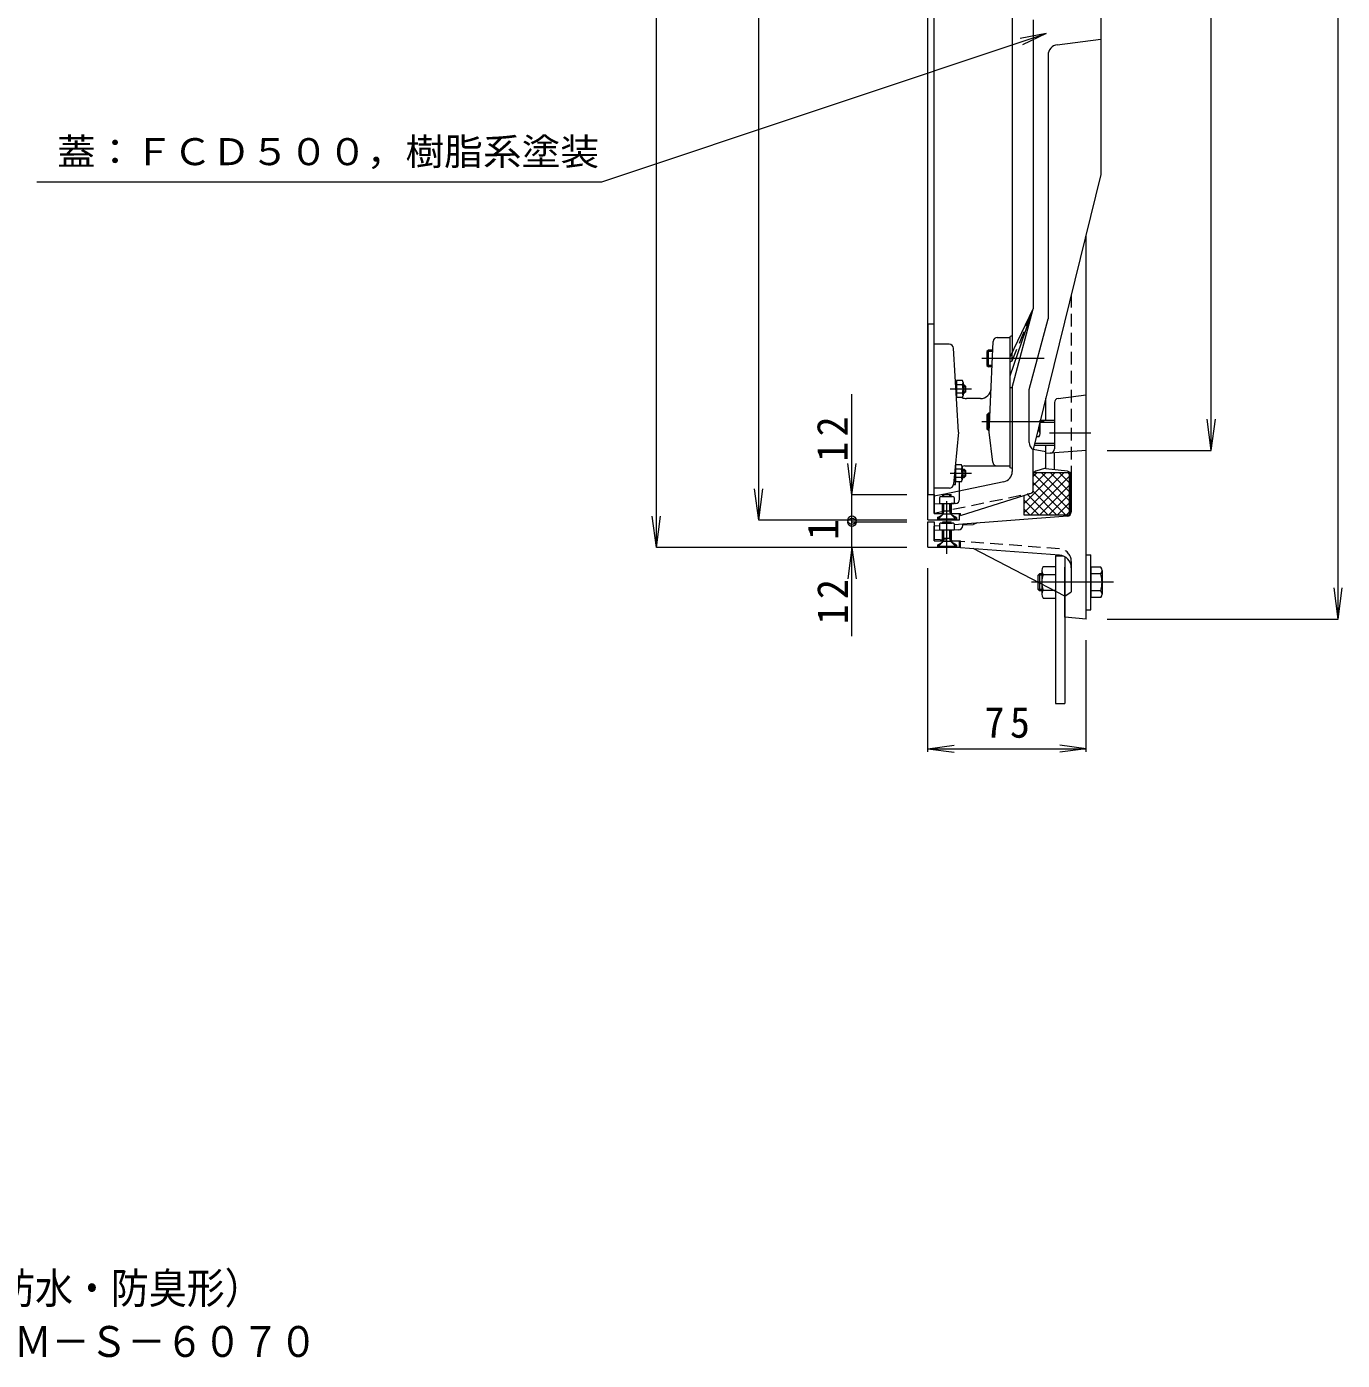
# Model space of a CAD drawing. Units: millimetres, scale not verified. Extents: x -960 to 939, y -687 to 688.
# Drawn here: x 59 to 683, y -687 to -54 of the extents above; entities that cross this region are included whole.
import ezdxf
from ezdxf.enums import TextEntityAlignment as Align

# ---------------------------------------------------------------- set-up
doc = ezdxf.new("R2010")
doc.units = ezdxf.units.MM
doc.header["$LTSCALE"] = 5
doc.header["$PDMODE"] = 32
doc.header["$PDSIZE"] = 4
for name, pattern in [('CHAIN1', [8, 5, -1, 1, -1]), ('CHAIN2', [12, 9, -1, 1, -1]), ('DASHED1', [1.8, 1.2, -0.6])]:
    doc.linetypes.add(name, pattern=pattern)
for name, color, linetype, lineweight in [('3-0', 2, 'Continuous', 9), ('3-1', 2, 'Continuous', 9), ('3-2', 3, 'Continuous', 9), ('3-3', 4, 'Continuous', 9), ('3-4', 7, 'Continuous', 9), ('3-5', 7, 'Continuous', 9), ('3-6', 6, 'Continuous', 9), ('3-A', 2, 'Continuous', 9)]:
    doc.layers.add(name, color=color, linetype=linetype, lineweight=lineweight)
doc.layers.add('F-4_F-4ﾚｲﾔ', color=2, linetype='Continuous')
doc.styles.add('ＭＳ ゴシック', font='')
doc.styles.get('ＭＳ ゴシック').set_extended_font_data('MS Gothic')

msp = doc.modelspace()

# ---------------------------------------------------------------- linework, layer by layer
at = {"layer": '3-0'}
for p, q in [((517.23, -208.044), (514.527, -208.044)), ((517.26, -207.368), (515.203, -207.368)), ((516.934, -214.691), (514.527, -214.691)), ((516.904, -215.368), (515.203, -215.368)), ((515.897, -238.044), (514.527, -238.044)), ((515.927, -237.368), (515.203, -237.368)), ((515.601, -244.691), (514.527, -244.691)), ((515.571, -245.368), (515.203, -245.368)), ((539.216, -245.368), (538.794, -245.368)), ((539.827, -246.963), (539.827, -240.568)), ((539.216, -248.558), (538.012, -248.558)), ((493.527, -275.868), (497.527, -275.868)), ((493.527, -276.906), (493.527, -275.868)), ((494.127, -276.906), (494.127, -275.868)), ((496.927, -276.906), (496.927, -275.868)), ((497.527, -276.906), (497.527, -275.868)), ((493.527, -283.768), (493.527, -280.106)), ((493.798, -284.919), (494.127, -283.768)), ((494.127, -283.768), (494.127, -280.106)), ((496.927, -283.768), (496.927, -280.106)), ((497.255, -284.919), (496.927, -283.768)), ((497.527, -283.768), (497.125, -284.463)), ((497.527, -283.768), (497.527, -280.106)), ((493.543, -285.351), (491.327, -287.568)), ((491.327, -287.868), (491.327, -287.568)), ((493.527, -288.868), (497.527, -288.868)), ((493.527, -289.467), (493.527, -288.868)), ((497.365, -285.168), (493.688, -285.168)), ((494.127, -289.467), (494.127, -288.868)), ((496.927, -289.467), (496.927, -288.868)), ((497.51, -285.351), (499.727, -287.568)), ((497.527, -289.467), (497.527, -288.868)), ((493.527, -296.768), (493.527, -292.667)), ((497.527, -296.768), (493.527, -296.768)), ((493.527, -296.768), (493.928, -297.463)), ((493.798, -297.919), (494.127, -296.768)), ((494.127, -296.768), (494.127, -292.667)), ((496.927, -296.768), (496.927, -292.667)), ((497.255, -297.919), (496.927, -296.768)), ((497.527, -296.768), (497.125, -297.463)), ((497.527, -296.768), (497.527, -292.667)), ((493.543, -298.351), (491.327, -300.568)), ((491.327, -300.868), (491.327, -300.568)), ((499.727, -300.868), (491.327, -300.868)), ((497.365, -298.168), (493.688, -298.168)), ((497.51, -298.351), (499.727, -300.568)), ((540.527, -314.244), (538.827, -314.244)), ((540.527, -313.568), (539.503, -313.568)), ((540.527, -311.944), (540.527, -323.191)), ((541.248, -310.068), (547.027, -310.068)), ((541.248, -313.821), (547.027, -313.821)), ((547.027, -310.068), (547.027, -325.068)), ((563.827, -310.378), (563.827, -324.758)), ((568.516, -310.378), (563.827, -310.378)), ((568.516, -313.568), (563.827, -313.568)), ((569.127, -311.973), (569.127, -323.163)), ((540.527, -320.891), (538.827, -320.891)), ((540.527, -321.568), (539.503, -321.568)), ((541.248, -321.315), (547.027, -321.315)), ((568.516, -321.568), (563.827, -321.568)), ((541.248, -325.068), (547.027, -325.068)), ((568.516, -324.758), (563.827, -324.758))]:
    msp.add_line(p, q, dxfattribs=at)
at = {"layer": '3-0', "linetype": 'CHAIN2'}
for p, q in [((541.618, -211.368), (512.069, -211.368)), ((541.618, -241.368), (512.069, -241.368)), ((574.598, -317.568), (535.661, -317.568))]:
    msp.add_line(p, q, dxfattribs=at)
at = {"layer": '3-0', "color": 7, "linetype": 'CHAIN2'}
msp.add_line((544.204, -246.568), (563.742, -246.568), dxfattribs=at)
at = {"layer": '3-0', "linetype": 'CHAIN1'}
msp.add_line((495.527, -304.023), (495.527, -274.194), dxfattribs=at)
at = {"layer": '3-0'}
for points in [[(515.203, -215.368), (515.203, -207.368), (514.527, -208.044), (514.527, -214.691)], [(515.203, -245.368), (515.203, -237.368), (514.527, -238.044), (514.527, -244.691)], [(539.503, -313.568), (539.503, -321.568), (538.827, -320.891), (538.827, -314.244)]]:
    msp.add_lwpolyline(points, close=True, dxfattribs=at)
for points in [[(497.527, -283.768), (493.527, -283.768), (493.928, -284.463)], [(499.727, -287.868), (499.727, -287.568), (491.327, -287.568)], [(499.727, -300.868), (499.727, -300.568), (491.327, -300.568)]]:
    msp.add_lwpolyline(points, dxfattribs=at)
for centre, radius, start, end in [((526.408, -241.368), 13.418, 342.6564, 0.8924), ((537.437, -246.963), 2.39, 318.13611, 41.86389), ((492.836, -284.644), 1, 315, 344.0547), ((498.217, -284.644), 1, 195.9453, 225), ((492.836, -297.644), 1, 315, 344.0547), ((498.217, -297.644), 1, 195.9453, 225), ((543.327, -311.944), 2.8, 137.92537, 222.07443), ((550.616, -317.568), 10.089, 158.19786, 201.80214), ((555.708, -317.568), 13.418, 342.6564, 17.3436), ((566.737, -311.973), 2.39, 318.13611, 41.86389), ((543.327, -323.191), 2.8, 137.92572, 222.07428), ((566.737, -323.163), 2.39, 318.13611, 41.86389)]:
    msp.add_arc(centre, radius, start, end, dxfattribs=at)
at = {"layer": '3-1'}
for p, q in [((561.527, -255.068), (561.527, -152.685)), ((542.527, -240.568), (542.527, -230.15)), ((546.527, -232.319), (546.527, -254.306)), ((548.262, -230.336), (561.527, -228.568)), ((542.527, -256.458), (542.527, -252.568)), ((561.527, -255.068), (542.527, -256.458)), ((542.527, -263.734), (542.527, -256.458)), ((546.527, -264.179), (546.527, -256.165)), ((561.527, -335.068), (561.527, -255.068)), ((552.747, -264.87), (542.527, -263.734)), ((554.527, -266.858), (554.527, -284.212)), ((489.527, -284.868), (493.812, -284.868)), ((492.027, -290.767), (489.527, -290.955)), ((489.527, -297.868), (489.527, -290.955)), ((497.255, -284.868), (502.027, -284.868)), ((552.677, -286.207), (499.027, -290.241)), ((503.027, -290.318), (508.027, -290.068)), ((503.027, -290.633), (503.027, -290.318)), ((510.027, -289.414), (508.027, -290.068)), ((493.527, -292.884), (489.527, -293.018)), ((493.377, -297.868), (493.377, -292.889)), ((501.093, -292.632), (497.527, -292.751)), ((497.677, -297.868), (497.677, -292.746)), ((489.527, -297.868), (493.812, -297.868)), ((497.255, -297.868), (502.027, -297.868)), ((502.027, -301.129), (502.027, -297.868)), ((548.976, -304.659), (502.027, -301.129)), ((551.527, -324.068), (508.027, -301.58)), ((551.527, -302.437), (551.527, -302.423)), ((551.527, -324.068), (551.527, -310.416)), ((554.527, -310.642), (554.527, -322.068)), ((561.527, -335.068), (551.527, -334.068))]:
    msp.add_line(p, q, dxfattribs=at)
at = {"layer": '3-1', "linetype": 'DASHED1'}
for p, q in [((554.527, -181.225), (554.527, -266.858)), ((548.976, -301.65), (489.527, -297.181)), ((554.527, -307.634), (554.527, -310.642))]:
    msp.add_line(p, q, dxfattribs=at)
at = {"layer": '3-1'}
msp.add_lwpolyline([(551.527, -334.068), (551.527, -324.068), (554.527, -322.068)], dxfattribs=at)
for centre, radius, start, end in [((548.527, -232.319), 2, 97.59464, 180), ((544.527, -254.306), 2, 274.18492, 0), ((552.527, -266.858), 2, 0, 83.65981), ((552.527, -284.212), 2, 274.29986, 0), ((501.027, -290.633), 2, 271.90915, 0), ((548.527, -310.642), 6, 0, 85.70014)]:
    msp.add_arc(centre, radius, start, end, dxfattribs=at)
at = {"layer": '3-1', "linetype": 'DASHED1'}
msp.add_arc((548.527, -307.634), 6, 0, 85.70014, dxfattribs=at)
at = {"layer": '3-2'}
for p, q in [((489.527, -284.868), (489.527, 44.932)), ((568.527, 44.932), (568.527, -124.145)), ((526.527, -5.773), (526.527, -208.822)), ((536.527, -50.735), (536.527, -187.747)), ((547.882, -62.502), (568.527, -59.818)), ((543.527, -67.46), (543.527, -192.532)), ((568.527, -124.145), (536.527, -254.613)), ((525.527, -210.523), (536.527, -187.747)), ((525.527, -219.639), (536.527, -187.747)), ((526.527, -225.068), (536.527, -187.747)), ((534.527, -226.121), (543.527, -192.532)), ((526.527, -200.568), (525.527, -200.901)), ((525.527, -263.234), (525.527, -200.901)), ((525.527, -225.068), (526.527, -225.068)), ((526.527, -225.068), (526.527, -265)), ((534.527, -251.149), (534.527, -226.121)), ((536.527, -273.891), (536.527, -254.613)), ((526.527, -263.568), (525.527, -263.234)), ((522.544, -269.895), (493.802, -275.868)), ((501.527, -278.14), (501.527, -269.918)), ((493.527, -275.925), (489.527, -276.756)), ((502.027, -285.909), (535.479, -275.321)), ((493.527, -280.364), (489.527, -280.512)), ((493.377, -284.868), (493.377, -280.37)), ((499.601, -280.139), (497.527, -280.216)), ((497.677, -284.868), (497.677, -280.21)), ((489.527, -284.868), (493.812, -284.868)), ((497.241, -284.868), (502.027, -284.868)), ((502.027, -285.909), (502.027, -284.868))]:
    msp.add_line(p, q, dxfattribs=at)
at = {"layer": '3-2', "linetype": 'DASHED1'}
for p, q in [((526.527, -212.511), (536.527, -187.747)), ((525.527, -212.983), (526.527, -212.511)), ((526.527, -212.511), (526.527, -208.822)), ((489.527, -284.756), (535.332, -275.238))]:
    msp.add_line(p, q, dxfattribs=at)
at = {"layer": '3-2'}
msp.add_lwpolyline([(537.93, -264.629), (542.527, -263.193), (542.527, -255.704), (536.527, -254.613)], dxfattribs=at)
for centre, radius, start, end in [((548.527, -67.46), 5, 97.40691, 180), ((538.527, -251.149), 4, 180, 240), ((521.527, -265), 5, 281.73857, 0), ((538.527, -266.538), 2, 107.35402, 180), ((499.527, -278.14), 2, 272.1211, 0), ((535.027, -273.891), 1.5, 287.56321, 0)]:
    msp.add_arc(centre, radius, start, end, dxfattribs=at)
at = {"layer": '3-2', "linetype": 'DASHED1'}
msp.add_arc((535.027, -273.769), 1.5, 281.73857, 0, dxfattribs=at)
at = {"layer": '3-3'}
for p, q in [((486.527, -194.989), (489.527, -194.989)), ((519.44, -201.368), (525.527, -201.368)), ((496.643, -204.643), (489.527, -204.643)), ((501.027, -246.368), (498.639, -206.523)), ((515.527, -246.368), (517.442, -203.279)), ((500.041, -223.868), (499.678, -223.868)), ((500.041, -224.618), (499.723, -224.618)), ((500.041, -227.118), (499.873, -227.118)), ((503.241, -223.868), (503.777, -223.868)), ((503.777, -224.618), (503.241, -224.618)), ((503.241, -227.118), (504.527, -227.118)), ((504.527, -224.618), (503.777, -223.868)), ((503.777, -227.868), (503.777, -223.868)), ((503.777, -224.618), (504.527, -224.618)), ((504.527, -227.118), (503.777, -227.868)), ((504.527, -227.118), (504.527, -224.618)), ((500.041, -227.868), (499.918, -227.868)), ((503.241, -227.868), (503.777, -227.868)), ((511.455, -230.368), (504.777, -230.368)), ((501.027, -246.368), (498.698, -271.056)), ((517.308, -260.616), (515.527, -246.368)), ((499.569, -264.618), (499.305, -264.618)), ((499.569, -263.868), (499.376, -263.868)), ((502.769, -263.868), (503.777, -263.868)), ((503.777, -264.618), (502.769, -264.618)), ((504.527, -264.618), (503.777, -263.868)), ((503.777, -267.868), (503.777, -263.868)), ((503.777, -264.618), (504.527, -264.618)), ((504.068, -262.368), (525.527, -262.368)), ((504.527, -267.118), (504.527, -264.618)), ((499.569, -267.868), (498.998, -267.868)), ((499.569, -267.118), (499.069, -267.118)), ((502.769, -267.118), (504.527, -267.118)), ((502.769, -267.868), (503.777, -267.868)), ((504.527, -267.118), (503.777, -267.868)), ((496.706, -272.868), (489.527, -272.868)), ((547.027, -305.068), (550.746, -305.068)), ((551.527, -305.446), (551.527, -375.068)), ((561.527, -304.568), (563.827, -304.568)), ((563.827, -330.568), (563.827, -304.568)), ((561.527, -330.568), (563.827, -330.568))]:
    msp.add_line(p, q, dxfattribs=at)
for points in [[(486.527, -194.989), (486.527, -275.868), (489.527, -275.868), (489.527, -194.989)], [(547.027, -305.068), (547.027, -375.068), (551.527, -375.068)]]:
    msp.add_lwpolyline(points, dxfattribs=at)
for centre, radius, start, end in [((519.44, -203.368), 2, 90, 177.4552), ((496.643, -206.643), 2, 3.42884, 90), ((511.455, -225.368), 5, 270, 357.4552), ((504.777, -225.368), 5, 245.50573, 270), ((504.068, -267.368), 5, 90, 105.36046), ((519.292, -260.368), 2, 187.12502, 270), ((496.706, -270.868), 2, 270, 354.61069)]:
    msp.add_arc(centre, radius, start, end, dxfattribs=at)
at = {"layer": '3-4'}
for p, q in [((681.207, -335.068), (681.207, 424.932)), ((357.645, -301.068), (357.645, 390.932)), ((406.198, -288.068), (406.198, 377.932)), ((620.95, -255.068), (620.95, 344.932)), ((331.774, -127.559), (542.59, -57.144)), ((63.619, -127.559), (331.774, -127.559)), ((450.47, -289.067), (450.47, -228.292)), ((620.95, -255.068), (618.992, -240.196)), ((620.95, -255.068), (622.908, -240.196)), ((571.527, -255.068), (620.95, -255.068)), ((450.47, -276.068), (448.512, -261.196)), ((450.47, -276.068), (452.428, -261.196)), ((406.198, -288.068), (404.24, -273.196)), ((406.198, -288.068), (408.156, -273.196)), ((476.527, -276.068), (450.47, -276.068)), ((357.645, -301.068), (355.687, -286.196)), ((357.645, -301.068), (359.603, -286.196)), ((476.527, -288.068), (406.198, -288.068)), ((450.47, -343.051), (450.47, -289.067)), ((476.527, -289.067), (450.47, -289.067)), ((476.527, -301.068), (357.645, -301.068)), ((450.47, -301.068), (448.512, -315.939)), ((450.47, -301.068), (452.428, -315.939)), ((486.527, -398.028), (486.527, -310.868)), ((681.207, -335.068), (679.249, -320.196)), ((681.207, -335.068), (683.165, -320.196)), ((571.527, -335.068), (681.207, -335.068)), ((561.527, -398.028), (561.527, -345.068)), ((486.527, -396.528), (498.92, -394.897)), ((486.527, -396.528), (561.527, -396.528)), ((486.527, -396.528), (498.92, -398.16)), ((561.527, -396.528), (549.134, -394.897)), ((561.527, -396.528), (549.134, -398.16))]:
    msp.add_line(p, q, dxfattribs=at)
for p in [(450.47, -288.068), (450.47, -289.067)]:
    msp.add_point(p, dxfattribs=at)
at = {"layer": '3-5'}
for q in [(530.319, -59.523), (531.352, -62.618)]:
    msp.add_line((542.59, -57.144), q, dxfattribs=at)
at = {"layer": '3-6'}
for p, q in [((486.527, -275.868), (486.527, 44.932)), ((532.027, -284.599), (551.091, -265.535)), ((532.027, -280.357), (546.848, -265.535)), ((536.527, -267.371), (538.363, -265.535)), ((536.527, -271.614), (542.605, -265.535)), ((536.796, -265.535), (554.027, -265.535)), ((553.527, -278.741), (540.32, -265.535)), ((553.527, -274.499), (544.563, -265.535)), ((553.527, -270.256), (548.806, -265.535)), ((553.527, -266.013), (553.048, -265.535)), ((553.527, -265.535), (553.527, -285.535)), ((553.751, -285.535), (553.751, -265.535)), ((554.051, -285.508), (554.051, -265.563)), ((535.333, -285.535), (553.527, -267.342)), ((551.835, -285.535), (536.527, -270.227)), ((553.527, -282.984), (536.588, -266.045)), ((539.576, -285.535), (553.527, -271.584)), ((554.351, -285.033), (554.351, -266.037)), ((532.027, -276.414), (532.027, -285.535)), ((543.35, -285.535), (533.699, -275.885)), ((547.593, -285.535), (536.443, -274.385)), ((543.819, -285.535), (553.527, -275.827)), ((539.107, -285.535), (532.027, -278.454)), ((534.865, -285.535), (532.027, -282.697)), ((548.061, -285.535), (553.527, -280.07)), ((552.304, -285.535), (553.527, -284.312)), ((486.527, -287.868), (501.527, -287.868)), ((486.527, -300.868), (486.527, -288.868)), ((491.027, -286.877), (491.027, -287.868)), ((493.377, -285.518), (493.377, -284.868)), ((497.677, -285.518), (497.677, -284.868)), ((500.027, -286.877), (497.683, -285.525)), ((500.027, -286.877), (499.036, -286.877)), ((500.027, -286.877), (500.027, -287.868)), ((501.527, -287.868), (501.527, -284.868)), ((532.027, -285.535), (554.027, -285.535)), ((486.527, -300.868), (501.527, -300.868)), ((489.527, -297.868), (493.812, -297.868)), ((491.027, -299.877), (493.37, -298.524)), ((491.027, -299.877), (491.027, -300.868)), ((492.017, -299.877), (491.027, -299.877)), ((493.377, -298.518), (493.377, -297.868)), ((497.241, -297.868), (501.527, -297.868)), ((497.677, -298.518), (497.677, -297.868)), ((500.027, -299.877), (497.683, -298.525)), ((500.027, -299.877), (499.036, -299.877)), ((500.027, -299.877), (500.027, -300.868)), ((501.527, -300.868), (501.527, -297.868))]:
    msp.add_line(p, q, dxfattribs=at)
for points in [[(486.527, -287.868), (486.527, -275.868), (489.527, -275.868), (489.527, -284.868)], [(486.527, -288.868), (489.527, -288.868), (489.527, -297.868)], [(492.017, -286.877), (491.027, -286.877), (493.37, -285.524)]]:
    msp.add_lwpolyline(points, dxfattribs=at)
at = {"layer": '3-A', "linetype": 'CHAIN2'}
for p, q in [((507.12, -225.868), (497.018, -225.868)), ((507.12, -265.868), (497.018, -265.868))]:
    msp.add_line(p, q, dxfattribs=at)
at = {"layer": '3-A'}
for p, q in [((502.866, -221.818), (500.041, -221.818)), ((500.041, -221.818), (500.041, -229.918)), ((502.866, -223.838), (500.041, -223.838)), ((503.241, -222.828), (503.241, -228.907)), ((502.866, -227.897), (500.041, -227.897)), ((502.866, -229.918), (500.041, -229.918)), ((539.827, -240.568), (546.527, -240.568)), ((539.827, -241.568), (546.527, -241.568)), ((537.028, -252.568), (546.527, -252.568)), ((537.274, -251.568), (546.527, -251.568)), ((502.394, -261.818), (499.569, -261.818)), ((499.569, -261.818), (499.569, -269.918)), ((502.394, -263.838), (499.569, -263.838)), ((499.577, -271.118), (499.577, -265.17)), ((502.769, -262.828), (502.769, -268.907)), ((498.691, -271.118), (499.577, -271.118)), ((502.394, -267.897), (499.569, -267.897)), ((502.394, -269.918), (499.569, -269.918)), ((492.027, -277.281), (492.027, -280.106)), ((493.028, -276.906), (498.023, -276.906)), ((499.027, -277.281), (499.027, -280.106)), ((492.027, -280.106), (499.027, -280.106)), ((492.027, -289.842), (492.027, -292.667)), ((493.028, -289.467), (498.023, -289.467)), ((499.027, -289.842), (499.027, -292.667)), ((492.027, -292.667), (499.027, -292.667))]:
    msp.add_line(p, q, dxfattribs=at)
for centre, radius, start, end in [((501.693, -222.828), 1.548, 319.24529, 40.75453), ((497.567, -225.868), 5.674, 339.04448, 20.95552), ((501.693, -228.907), 1.548, 319.24486, 40.75514), ((501.221, -262.828), 1.548, 319.24529, 40.75453), ((497.095, -265.868), 5.674, 339.04448, 20.95552), ((501.221, -268.907), 1.548, 319.24486, 40.75514), ((493.037, -278.454), 1.548, 89.68597, 130.75614), ((498.016, -278.454), 1.548, 49.24486, 90.25143), ((493.037, -291.014), 1.548, 89.68597, 130.75614), ((498.016, -291.014), 1.548, 49.24486, 90.25143)]:
    msp.add_arc(centre, radius, start, end, dxfattribs=at)

# ---------------------------------------------------------------- texts
at = {"layer": '3-4', "style": 'ＭＳ ゴシック', "width": 1.05}
msp.add_text('蓋：ＦＣＤ５００，樹脂系塗装', height=12.83, dxfattribs=at).set_placement((73.203, -123.508), align=Align.BOTTOM_LEFT)
at = {"layer": '3-4', "color": 2, "style": 'ＭＳ ゴシック'}
msp.add_text('1', height=14.66, rotation=90, dxfattribs=at).set_placement((448.418, -297.557), align=Align.BOTTOM_LEFT)
at = {"layer": '3-4', "color": 2, "char_height": 14.66, "attachment_point": 7, "rotation": 90, "style": 'ＭＳ ゴシック'}
for insert in [(448.418, -260.362), (448.522, -337.537)]:
    msp.add_mtext('\\T1.27;\\W0.95;12', dxfattribs=dict(at, insert=insert))
at = {"layer": '3-4', "color": 2, "insert": (513.402, -391.528), "char_height": 14.66, "attachment_point": 7, "style": 'ＭＳ ゴシック'}
msp.add_mtext('\\T1.27;\\W0.95;75', dxfattribs=at)
at = {"layer": 'F-4_F-4ﾚｲﾔ', "style": 'ＭＳ ゴシック', "width": 0.9}
for s, p in [('カラー舗装用鉄蓋\u3000タイル用\u3000ステンレス目地\u3000密閉形（防水・防臭形）', (-423.116, -664.179)), ('充填深さ40mm\u3000\u3000ＭＫＳＭ－Ｓ－６０７０', (-145.134, -689.462))]:
    msp.add_text(s, height=14.66, dxfattribs=at).set_placement(p, align=Align.BOTTOM_LEFT)

doc.saveas('drawing.dxf')
